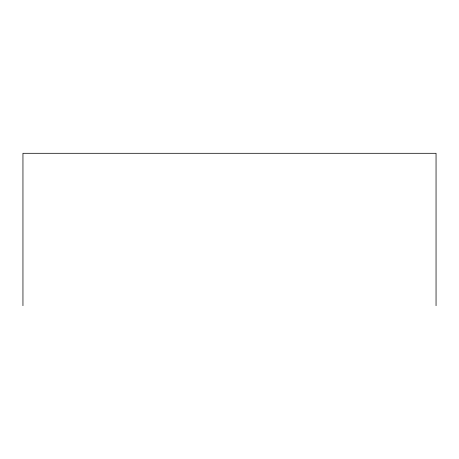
<?xml version="1.0" encoding="UTF-8"?>
<svg xmlns="http://www.w3.org/2000/svg" width="459" height="459" viewBox="0 0 459 459"><rect width="100%" height="100%" fill="white"/><g stroke="black" fill="none" stroke-linecap="round" stroke-linejoin="round"><path stroke-width="0.69" d="M436.05 305.7L436.05 153.3L22.95 153.3L22.95 305.7"/></g></svg>
